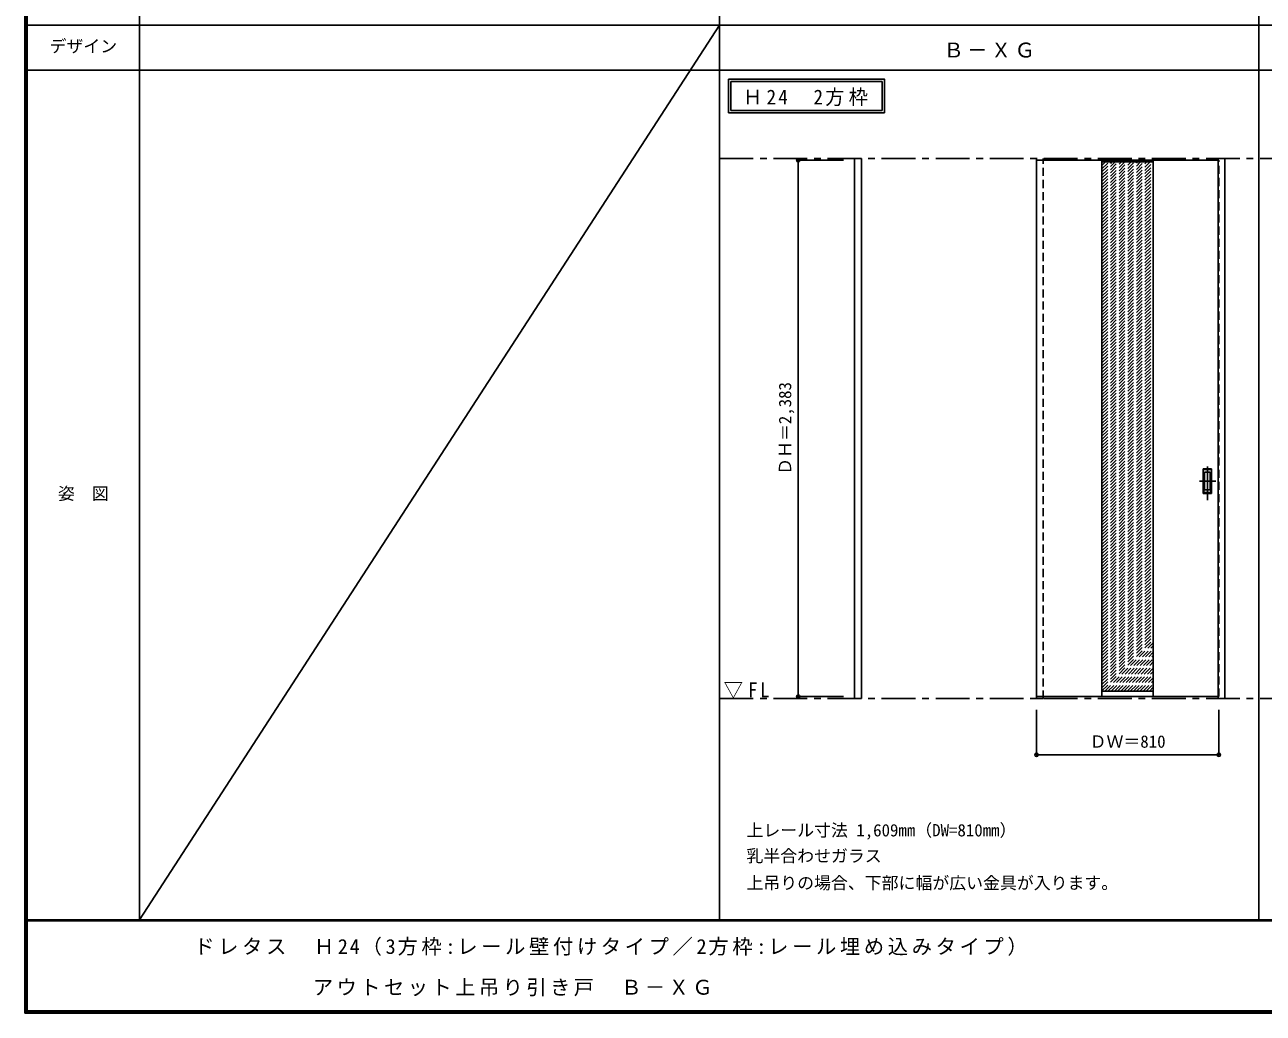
# Model space of a CAD drawing. Units: millimetres, scale not verified. Extents: x -6000 to 5700, y -4307 to 4260.
# Drawn here: x -6000 to -502, y -4205 to 186 of the extents above; entities that cross this region are included whole.
import ezdxf
from ezdxf.enums import TextEntityAlignment as Align

# ---------------------------------------------------------------- set-up
doc = ezdxf.new("R2010")
doc.units = ezdxf.units.MM
doc.header["$LTSCALE"] = 30
doc.header["$PDMODE"] = 32
doc.header["$PDSIZE"] = 15
doc.linetypes.add('CHAIN1', pattern=[8, 5, -1, 1, -1])
doc.linetypes.add('DASHED1', pattern=[1.8, 1.2, -0.6])
for name, color, linetype in [('0-1_通り芯', 7, 'CHAIN1'), ('0-2_扉', 3, 'Continuous'), ('0-3_仕上げ', 7, 'Continuous'), ('0-4_枠', 3, 'Continuous'), ('0-6_引手', 7, 'Continuous'), ('0-A_文字', 7, 'Continuous'), ('0-B_寸法', 7, 'Continuous'), ('0-C_ハッチ', 4, 'DASHED1'), ('F-1_枠', 6, 'Continuous'), ('F-A_文字', 7, 'Continuous')]:
    doc.layers.add(name, color=color, linetype=linetype)
doc.styles.add('ＭＳ ゴシック', font='')
doc.styles.get('ＭＳ ゴシック').set_extended_font_data('MS Gothic')

msp = doc.modelspace()

# ---------------------------------------------------------------- linework, layer by layer
at = {"layer": '0-1_通り芯'}
for p, q in [((-2916, -407.5), (1678, -407.5)), ((-2916, -2807.5), (1678, -2807.5))]:
    msp.add_line(p, q, dxfattribs=at)
at = {"layer": '0-2_扉', "color": 4, "linetype": 'DASHED1'}
for p, q in [((-1509, -415.5), (-1509, -419.5)), ((-702, -415.5), (-699, -415.5))]:
    msp.add_line(p, q, dxfattribs=at)
at = {"layer": '0-2_扉'}
for p, q in [((-702, -415.5), (-1509, -415.5)), ((-1509, -415.5), (-1509, -2798.5)), ((-702, -2798.5), (-1509, -2798.5))]:
    msp.add_line(p, q, dxfattribs=at)
at = {"layer": '0-2_扉', "color": 4, "linetype": 'DASHED1'}
msp.add_lwpolyline([(-702, -2798.5), (-699, -2798.5), (-699, -415.5)], dxfattribs=at)
at = {"layer": '0-3_仕上げ', "color": 3}
for p, q in [((-1218, -415.39), (-1218, -2798.72)), ((-990, -415.5), (-990, -2798.72))]:
    msp.add_line(p, q, dxfattribs=at)
at = {"layer": '0-3_仕上げ'}
for p, q in [((-1218, -423.39), (-990, -423.39)), ((-990, -2774.5), (-1218, -2774.5))]:
    msp.add_line(p, q, dxfattribs=at)
at = {"layer": '0-4_枠'}
for p, q in [((-2316, -2807.5), (-2316, -407.5)), ((-2286, -2807.5), (-2286, -407.5)), ((-702, -2807.5), (-702, -407.5)), ((-672, -2807.5), (-672, -407.5)), ((-2316, -2807.5), (-2286, -2807.5)), ((-702, -2807.5), (-672, -2807.5))]:
    msp.add_line(p, q, dxfattribs=at)
at = {"layer": '0-4_枠', "color": 4, "linetype": 'DASHED1'}
for p, q in [((-1509, -2807.5), (-1509, -407.5)), ((-1479, -2807.5), (-1479, -407.5)), ((-1509, -2807.5), (-1479, -2807.5))]:
    msp.add_line(p, q, dxfattribs=at)
at = {"layer": '0-6_引手', "linetype": 'CHAIN1'}
for p, q in [((-750, -1926.23), (-750, -1755.38)), ((-711.93, -1841), (-784.44, -1841))]:
    msp.add_line(p, q, dxfattribs=at)
at = {"layer": '0-6_引手'}
for p, q in [((-731, -1786), (-769, -1786)), ((-769, -1896), (-769, -1786)), ((-737.5, -1802), (-762.5, -1802)), ((-762.5, -1880), (-762.5, -1802)), ((-737.5, -1880), (-737.5, -1802)), ((-731, -1896), (-731, -1786)), ((-731, -1896), (-769, -1896)), ((-737.5, -1880), (-762.5, -1880))]:
    msp.add_line(p, q, dxfattribs=at)
at = {"layer": '0-6_引手', "linetype": 'DASHED1'}
for p, q in [((-766, -1892), (-766, -1790)), ((-734, -1892), (-766, -1892))]:
    msp.add_line(p, q, dxfattribs=at)
msp.add_lwpolyline([(-734, -1892), (-734, -1790), (-766, -1790)], dxfattribs=at)
at = {"layer": '0-A_文字'}
for p, q in [((-2876, -55.5), (-2876, -205.5)), ((-2866, -65.5), (-2866, -195.5)), ((-2866, -65.5), (-2193.38, -65.5)), ((-2193.38, -65.5), (-2193.38, -195.5)), ((-2876, -205.5), (-2183.38, -205.5)), ((-2866, -195.5), (-2193.38, -195.5))]:
    msp.add_line(p, q, dxfattribs=at)
msp.add_lwpolyline([(-2876, -55.5), (-2183.38, -55.5), (-2183.38, -205.5)], dxfattribs=at)
at = {"layer": '0-B_寸法', "color": 4}
for p, q in [((-2566, -415.5), (-2366, -415.5)), ((-1509, -3057), (-1509, -2857)), ((-699, -3057), (-699, -2857)), ((-699, -3057), (-1509, -3057))]:
    msp.add_line(p, q, dxfattribs=at)
msp.add_lwpolyline([(-2566, -415.5), (-2566, -2798.5), (-2366, -2798.5)], dxfattribs=at)
at = {"layer": '0-B_寸法'}
for p in [(-2566, -415.5), (-2566, -2798.5), (-1509, -3057), (-699, -3057)]:
    msp.add_point(p, dxfattribs=at)
at = {"layer": '0-C_ハッチ'}
for p, q in [((-1218, -467.82), (-1173.57, -423.39)), ((-1218, -552.68), (-1088.71, -423.39)), ((-1218, -637.53), (-1003.86, -423.39)), ((-1218, -623.39), (-1018, -423.39)), ((-1218, -609.24), (-1032.15, -423.39)), ((-1218, -595.1), (-1046.29, -423.39)), ((-1218, -580.96), (-1060.43, -423.39)), ((-1218, -566.82), (-1074.57, -423.39)), ((-1218, -538.53), (-1102.86, -423.39)), ((-1218, -524.39), (-1117, -423.39)), ((-1218, -510.25), (-1131.14, -423.39)), ((-1218, -496.11), (-1145.28, -423.39)), ((-1218, -481.97), (-1159.43, -423.39)), ((-1218, -453.68), (-1187.71, -423.39)), ((-1218, -439.54), (-1201.85, -423.39)), ((-1218, -651.67), (-990, -423.67)), ((-1218, -665.81), (-990, -437.81)), ((-1218, -679.96), (-990, -451.96)), ((-1218, -694.1), (-990, -466.1)), ((-1218, -708.24), (-990, -480.24)), ((-1218, -722.38), (-990, -494.38)), ((-1218, -736.52), (-990, -508.52)), ((-1218, -750.67), (-990, -522.67)), ((-1218, -764.81), (-990, -536.81)), ((-1218, -778.95), (-990, -550.95)), ((-1218, -793.09), (-990, -565.09)), ((-1218, -807.23), (-990, -579.23)), ((-1218, -821.38), (-990, -593.38)), ((-1218, -835.52), (-990, -607.52)), ((-1218, -849.66), (-990, -621.66)), ((-1218, -863.8), (-990, -635.8)), ((-1218, -877.95), (-990, -649.95)), ((-1218, -892.09), (-990, -664.09)), ((-1218, -906.23), (-990, -678.23)), ((-1218, -920.37), (-990, -692.37)), ((-1218, -934.51), (-990, -706.51)), ((-1218, -948.66), (-990, -720.66)), ((-1218, -962.8), (-990, -734.8)), ((-1218, -976.94), (-990, -748.94)), ((-1218, -991.08), (-990, -763.08)), ((-1218, -1005.22), (-990, -777.22)), ((-1218, -1019.37), (-990, -791.37)), ((-1218, -1033.51), (-990, -805.51)), ((-1218, -1047.65), (-990, -819.65)), ((-1218, -1061.79), (-990, -833.79)), ((-1218, -1075.94), (-990, -847.94)), ((-1218, -1090.08), (-990, -862.08)), ((-1218, -1104.22), (-990, -876.22)), ((-1218, -1118.36), (-990, -890.36)), ((-1218, -1132.5), (-990, -904.5)), ((-1218, -1146.65), (-990, -918.65)), ((-1218, -1160.79), (-990, -932.79)), ((-1218, -1174.93), (-990, -946.93)), ((-1218, -1189.07), (-990, -961.07)), ((-1218, -1203.21), (-990, -975.21)), ((-1218, -1217.36), (-990, -989.36)), ((-1218, -1231.5), (-990, -1003.5)), ((-1218, -1245.64), (-990, -1017.64)), ((-1218, -1259.78), (-990, -1031.78)), ((-1218, -1273.93), (-990, -1045.93)), ((-1218, -1288.07), (-990, -1060.07)), ((-1218, -1302.21), (-990, -1074.21)), ((-1218, -1316.35), (-990, -1088.35)), ((-1218, -1330.49), (-990, -1102.49)), ((-1218, -1344.64), (-990, -1116.64)), ((-1218, -1358.78), (-990, -1130.78)), ((-1218, -1372.92), (-990, -1144.92)), ((-1218, -1387.06), (-990, -1159.06)), ((-1218, -1401.2), (-990, -1173.2)), ((-1218, -1415.35), (-990, -1187.35)), ((-1218, -1429.49), (-990, -1201.49)), ((-1218, -1443.63), (-990, -1215.63)), ((-1218, -1457.77), (-990, -1229.77)), ((-1218, -1471.92), (-990, -1243.92)), ((-1218, -1486.06), (-990, -1258.06)), ((-1218, -1500.2), (-990, -1272.2)), ((-1218, -1514.34), (-990, -1286.34)), ((-1218, -1528.48), (-990, -1300.48)), ((-1218, -1542.63), (-990, -1314.63)), ((-1218, -1556.77), (-990, -1328.77)), ((-1218, -1570.91), (-990, -1342.91)), ((-1218, -1585.05), (-990, -1357.05)), ((-1218, -1599.19), (-990, -1371.19)), ((-1218, -1613.34), (-990, -1385.34)), ((-1218, -1627.48), (-990, -1399.48)), ((-1218, -1641.62), (-990, -1413.62)), ((-1218, -1655.76), (-990, -1427.76)), ((-1218, -1669.91), (-990, -1441.91)), ((-1218, -1684.05), (-990, -1456.05)), ((-1218, -1698.19), (-990, -1470.19)), ((-1218, -1712.33), (-990, -1484.33)), ((-1218, -1726.47), (-990, -1498.47)), ((-1218, -1740.62), (-990, -1512.62)), ((-1218, -1754.76), (-990, -1526.76)), ((-1218, -1768.9), (-990, -1540.9)), ((-1218, -1783.04), (-990, -1555.04)), ((-1218, -1797.18), (-990, -1569.18)), ((-1218, -1811.33), (-990, -1583.33)), ((-1218, -1825.47), (-990, -1597.47)), ((-1218, -1839.61), (-990, -1611.61)), ((-1218, -1853.75), (-990, -1625.75)), ((-1218, -1867.9), (-990, -1639.9)), ((-1218, -1882.04), (-990, -1654.04)), ((-1218, -1896.18), (-990, -1668.18)), ((-1218, -1910.32), (-990, -1682.32)), ((-1218, -1924.46), (-990, -1696.46)), ((-1218, -1938.61), (-990, -1710.61)), ((-1218, -1952.75), (-990, -1724.75)), ((-1218, -1966.89), (-990, -1738.89)), ((-1218, -1981.03), (-990, -1753.03)), ((-1218, -1995.17), (-990, -1767.17)), ((-1218, -2009.32), (-990, -1781.32)), ((-1218, -2023.46), (-990, -1795.46)), ((-1218, -2037.6), (-990, -1809.6)), ((-1218, -2051.74), (-990, -1823.74)), ((-1218, -2065.88), (-990, -1837.88)), ((-1218, -2080.03), (-990, -1852.03)), ((-1218, -2094.17), (-990, -1866.17)), ((-1218, -2108.31), (-990, -1880.31)), ((-1218, -2122.45), (-990, -1894.45)), ((-1218, -2136.6), (-990, -1908.6)), ((-1218, -2150.74), (-990, -1922.74)), ((-1218, -2164.88), (-990, -1936.88)), ((-1218, -2179.02), (-990, -1951.02)), ((-1218, -2193.16), (-990, -1965.16)), ((-1218, -2207.31), (-990, -1979.31)), ((-1218, -2221.45), (-990, -1993.45)), ((-1218, -2235.59), (-990, -2007.59)), ((-1218, -2249.73), (-990, -2021.73)), ((-1218, -2263.87), (-990, -2035.87)), ((-1218, -2278.02), (-990, -2050.02)), ((-1218, -2292.16), (-990, -2064.16)), ((-1218, -2306.3), (-990, -2078.3)), ((-1218, -2320.44), (-990, -2092.44)), ((-1218, -2334.59), (-990, -2106.59)), ((-1218, -2348.73), (-990, -2120.73)), ((-1218, -2362.87), (-990, -2134.87)), ((-1218, -2377.01), (-990, -2149.01)), ((-1218, -2391.15), (-990, -2163.15)), ((-1218, -2405.3), (-990, -2177.3)), ((-1218, -2419.44), (-990, -2191.44)), ((-1218, -2433.58), (-990, -2205.58)), ((-1218, -2447.72), (-990, -2219.72)), ((-1218, -2461.86), (-990, -2233.86)), ((-1218, -2476.01), (-990, -2248.01)), ((-1218, -2490.15), (-990, -2262.15)), ((-1218, -2504.29), (-990, -2276.29)), ((-1218, -2518.43), (-990, -2290.43)), ((-1218, -2532.58), (-990, -2304.58)), ((-1218, -2546.72), (-990, -2318.72)), ((-1218, -2560.86), (-990, -2332.86)), ((-1218, -2575), (-990, -2347)), ((-1218, -2589.14), (-990, -2361.14)), ((-1218, -2603.29), (-990, -2375.29)), ((-1218, -2617.43), (-990, -2389.43)), ((-1218, -2631.57), (-990, -2403.57)), ((-1218, -2645.71), (-990, -2417.71)), ((-1218, -2659.85), (-990, -2431.85)), ((-1218, -2674), (-990, -2446)), ((-1218, -2688.14), (-990, -2460.14)), ((-1218, -2702.28), (-990, -2474.28)), ((-1218, -2716.42), (-990, -2488.42)), ((-1218, -2730.57), (-990, -2502.57)), ((-1218, -2744.71), (-990, -2516.71)), ((-1218, -2758.85), (-990, -2530.85)), ((-1218, -2772.99), (-990, -2544.99)), ((-1205.37, -2774.5), (-990, -2559.13)), ((-1191.22, -2774.5), (-990, -2573.28)), ((-1177.08, -2774.5), (-990, -2587.42)), ((-1162.94, -2774.5), (-990, -2601.56)), ((-1148.8, -2774.5), (-990, -2615.7)), ((-1134.66, -2774.5), (-990, -2629.84)), ((-1120.51, -2774.5), (-990, -2643.99)), ((-1106.37, -2774.5), (-990, -2658.13)), ((-1092.23, -2774.5), (-990, -2672.27)), ((-1078.09, -2774.5), (-990, -2686.41)), ((-1063.94, -2774.5), (-990, -2700.56)), ((-1049.8, -2774.5), (-990, -2714.7)), ((-1035.66, -2774.5), (-990, -2728.84)), ((-1021.52, -2774.5), (-990, -2742.98)), ((-1007.38, -2774.5), (-990, -2757.12))]:
    msp.add_line(p, q, dxfattribs=at)
at = {"layer": 'F-1_枠'}
for p, q in [((-6000, 4175), (-6000, -4205)), ((-5995, 4175), (-5995, -4205)), ((-5990, 4175), (-5990, -4205)), ((-5490, 4175), (-5490, -3790)), ((-2916, -3790), (-2916, 4175)), ((-522, -3790), (-522, 4175)), ((-6000, 184.5), (5700, 184.5)), ((-6000, -15.5), (5700, -15.5)), ((5700, -3790), (-6000, -3790)), ((5700, -3795), (-6000, -3795)), ((5700, -4195), (-6000, -4195)), ((5700, -4200), (-6000, -4200)), ((5700, -4205), (-6000, -4205))]:
    msp.add_line(p, q, dxfattribs=at)
at = {"layer": 'F-A_文字'}
msp.add_line((-2916, 184.5), (-5490, -3790), dxfattribs=at)

# ---------------------------------------------------------------- texts
at = {"layer": '0-A_文字', "style": 'ＭＳ ゴシック'}
for s, p in [('上レール寸法 1,609mm（DW=810mm）', (-2796, -3436)), ('乳半合わせガラス', (-2796, -3550)), ('上吊りの場合、下部に幅が広い金具が入ります。', (-2796, -3670))]:
    msp.add_text(s, height=54.99, dxfattribs=at).set_placement(p, align=Align.BOTTOM_LEFT)
at = {"layer": '0-A_文字', "char_height": 65.98, "attachment_point": 7, "style": 'ＭＳ ゴシック'}
for s, insert in [('\\T1.17;Ｂ－ＸＧ', (-1921.5, 39.5)), ('\\T1.22;\\W0.95;Ｈ24\u30002方枠', (-2811.34, -175.5)), ('\\T1.26;\\W0.95;▽FL', (-2897.25, -2807.5))]:
    msp.add_mtext(s, dxfattribs=dict(at, insert=insert))
at = {"layer": '0-B_寸法', "style": 'ＭＳ ゴシック'}
msp.add_text('ＤＨ＝2,383', height=54.99, rotation=90, dxfattribs=at).set_placement((-2581, -1813.25), align=Align.BOTTOM_LEFT)
msp.add_text('ＤＷ＝810', height=54.99, dxfattribs=at).set_placement((-1272.75, -3042), align=Align.BOTTOM_LEFT)
at = {"layer": 'F-A_文字', "style": 'ＭＳ ゴシック'}
for s, p in [('デザイン', (-5890, 47)), ('姿\u3000図', (-5852.5, -1940.25))]:
    msp.add_text(s, height=54.99, dxfattribs=at).set_placement(p, align=Align.BOTTOM_LEFT)
at = {"layer": 'F-A_文字', "char_height": 65.98, "attachment_point": 7, "style": 'ＭＳ ゴシック'}
for s, insert in [('\\T1.18;ドレタス\u3000Ｈ24（3方枠:レール壁付けタイプ／2方枠:レール埋め込みタイプ）', (-5247.55, -3950)), ('\\T1.17;\u3000\u3000\u3000\u3000\u3000アウトセット上吊り引き戸\u3000Ｂ－ＸＧ', (-5247.55, -4130))]:
    msp.add_mtext(s, dxfattribs=dict(at, insert=insert))

doc.saveas('drawing.dxf')
